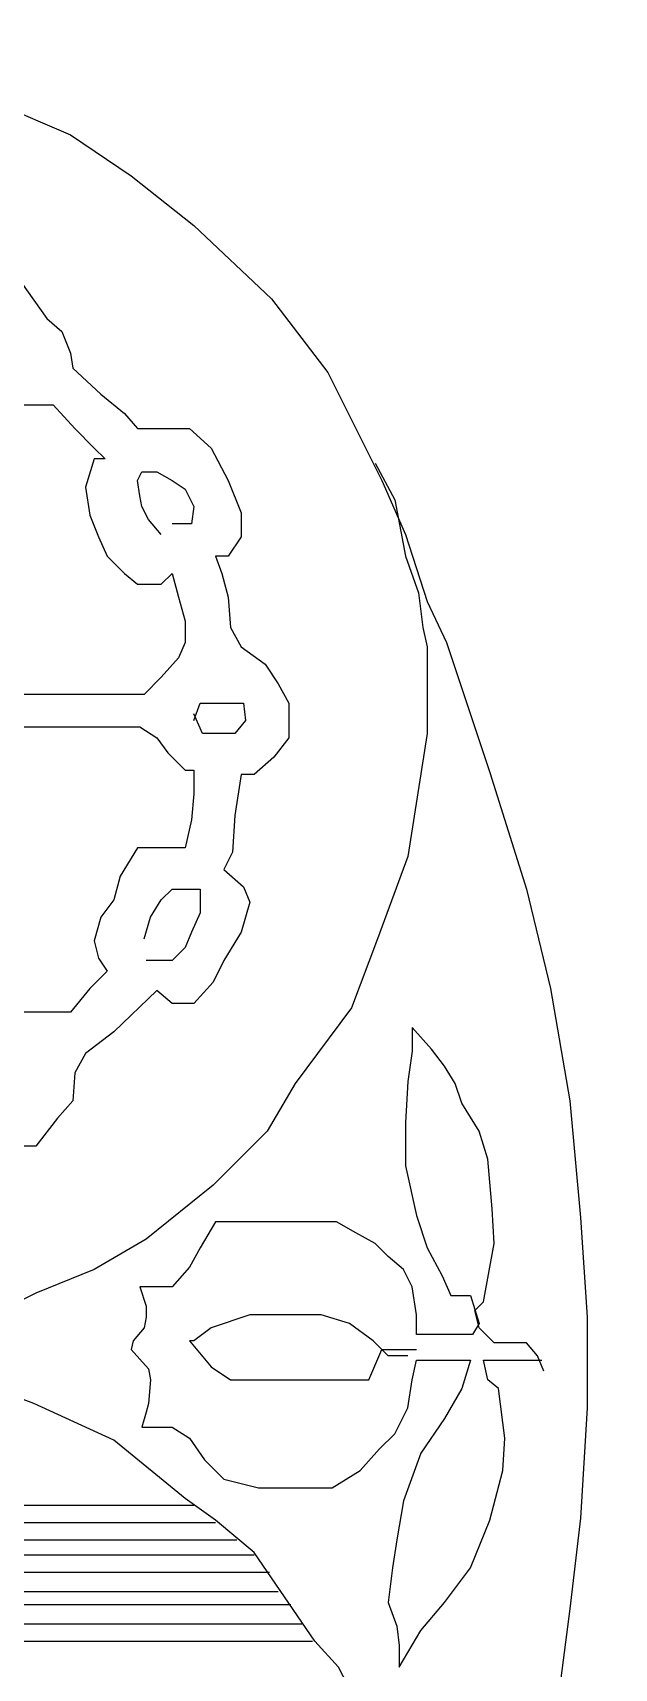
# Model space of a CAD drawing. Extents: x 731654 to 732244, y 4380181 to 4381208.
# Drawn here: x 731697.76 to 731700.45, y 4381040.71 to 4381048.27 of the extents above; entities that cross this region are included whole.
import ezdxf

# ---------------------------------------------------------------- set-up
doc = ezdxf.new("R2010")
doc.units = 0
doc.layers.get('0').update_dxf_attribs({"linetype": 'CONTINUOUS'})

msp = doc.modelspace()

# ---------------------------------------------------------------- linework, layer by layer
at = {"color": 0, "linetype": 'CONTINUOUS'}
for p, q in [((731697.53, 4381047.97), (731697.93, 4381047.8)), ((731697.53, 4381047.97), (731697.93, 4381047.8)), ((731697.93, 4381047.8), (731698.21, 4381047.61)), ((731697.93, 4381047.8), (731698.21, 4381047.61)), ((731698.21, 4381047.61), (731698.5, 4381047.38)), ((731698.21, 4381047.61), (731698.5, 4381047.38)), ((731698.5, 4381047.38), (731698.86, 4381047.04)), ((731698.5, 4381047.38), (731698.86, 4381047.04)), ((731697.7, 4381047.12), (731697.82, 4381046.95)), ((731697.7, 4381047.12), (731697.82, 4381046.95)), ((731698.86, 4381047.04), (731699.12, 4381046.7)), ((731698.86, 4381047.04), (731699.12, 4381046.7)), ((731697.82, 4381046.95), (731697.89, 4381046.89)), ((731697.82, 4381046.95), (731697.89, 4381046.89)), ((731697.89, 4381046.89), (731697.93, 4381046.79)), ((731697.89, 4381046.89), (731697.93, 4381046.79)), ((731697.93, 4381046.79), (731697.94, 4381046.72)), ((731697.93, 4381046.79), (731697.94, 4381046.72)), ((731697.94, 4381046.72), (731698.07, 4381046.6)), ((731697.94, 4381046.72), (731698.07, 4381046.6)), ((731699.12, 4381046.7), (731699.37, 4381046.2)), ((731699.12, 4381046.7), (731699.37, 4381046.2)), ((731698.07, 4381046.6), (731698.18, 4381046.51)), ((731698.07, 4381046.6), (731698.18, 4381046.51)), ((731697.68, 4381046.55), (731697.77, 4381046.55)), ((731697.68, 4381046.55), (731697.77, 4381046.55)), ((731697.77, 4381046.55), (731697.85, 4381046.55)), ((731697.77, 4381046.55), (731697.85, 4381046.55)), ((731697.85, 4381046.55), (731697.95, 4381046.44)), ((731697.85, 4381046.55), (731697.95, 4381046.44)), ((731698.18, 4381046.51), (731698.24, 4381046.44)), ((731698.18, 4381046.51), (731698.24, 4381046.44)), ((731697.95, 4381046.44), (731698.04, 4381046.35)), ((731697.95, 4381046.44), (731698.04, 4381046.35)), ((731698.24, 4381046.44), (731698.29, 4381046.44)), ((731698.24, 4381046.44), (731698.29, 4381046.44)), ((731698.29, 4381046.44), (731698.36, 4381046.44)), ((731698.29, 4381046.44), (731698.36, 4381046.44)), ((731698.36, 4381046.44), (731698.48, 4381046.44)), ((731698.36, 4381046.44), (731698.48, 4381046.44)), ((731698.48, 4381046.44), (731698.58, 4381046.35)), ((731698.48, 4381046.44), (731698.58, 4381046.35)), ((731698.04, 4381046.35), (731698.09, 4381046.3)), ((731698.04, 4381046.35), (731698.09, 4381046.3)), ((731698.58, 4381046.35), (731698.66, 4381046.2)), ((731698.58, 4381046.35), (731698.66, 4381046.2)), ((731698.04, 4381046.3), (731698, 4381046.17)), ((731698.04, 4381046.3), (731698, 4381046.17)), ((731698.09, 4381046.3), (731698.04, 4381046.3)), ((731698.09, 4381046.3), (731698.04, 4381046.3)), ((731699.34, 4381046.28), (731699.43, 4381046.11)), ((731699.34, 4381046.28), (731699.43, 4381046.11)), ((731698.24, 4381046.2), (731698.26, 4381046.24)), ((731698.24, 4381046.2), (731698.26, 4381046.24)), ((731698.25, 4381046.13), (731698.24, 4381046.2)), ((731698.25, 4381046.13), (731698.24, 4381046.2)), ((731698.26, 4381046.24), (731698.33, 4381046.24)), ((731698.26, 4381046.24), (731698.33, 4381046.24)), ((731698.33, 4381046.24), (731698.4, 4381046.2)), ((731698.33, 4381046.24), (731698.4, 4381046.2)), ((731698.4, 4381046.2), (731698.46, 4381046.16)), ((731698.4, 4381046.2), (731698.46, 4381046.16)), ((731698.66, 4381046.2), (731698.72, 4381046.05)), ((731698.66, 4381046.2), (731698.72, 4381046.05)), ((731699.37, 4381046.2), (731699.48, 4381045.95)), ((731699.37, 4381046.2), (731699.48, 4381045.95)), ((731698, 4381046.17), (731698.02, 4381046.04)), ((731698, 4381046.17), (731698.02, 4381046.04)), ((731698.26, 4381046.08), (731698.25, 4381046.13)), ((731698.26, 4381046.08), (731698.25, 4381046.13)), ((731698.46, 4381046.16), (731698.5, 4381046.08)), ((731698.46, 4381046.16), (731698.5, 4381046.08)), ((731699.43, 4381046.11), (731699.48, 4381045.85)), ((731699.43, 4381046.11), (731699.48, 4381045.85)), ((731698.02, 4381046.04), (731698.06, 4381045.94)), ((731698.02, 4381046.04), (731698.06, 4381045.94)), ((731698.29, 4381046.02), (731698.26, 4381046.08)), ((731698.29, 4381046.02), (731698.26, 4381046.08)), ((731698.5, 4381046.08), (731698.49, 4381046)), ((731698.5, 4381046.08), (731698.49, 4381046)), ((731698.72, 4381046.05), (731698.72, 4381045.94)), ((731698.72, 4381046.05), (731698.72, 4381045.94)), ((731698.35, 4381045.95), (731698.29, 4381046.02)), ((731698.35, 4381045.95), (731698.29, 4381046.02)), ((731698.46, 4381046), (731698.4, 4381046)), ((731698.46, 4381046), (731698.4, 4381046)), ((731698.49, 4381046), (731698.46, 4381046)), ((731698.49, 4381046), (731698.46, 4381046)), ((731698.06, 4381045.94), (731698.1, 4381045.85)), ((731698.06, 4381045.94), (731698.1, 4381045.85)), ((731698.72, 4381045.94), (731698.66, 4381045.85)), ((731698.72, 4381045.94), (731698.66, 4381045.85)), ((731699.48, 4381045.95), (731699.58, 4381045.64)), ((731699.48, 4381045.95), (731699.58, 4381045.64)), ((731698.1, 4381045.85), (731698.18, 4381045.77)), ((731698.1, 4381045.85), (731698.18, 4381045.77)), ((731698.66, 4381045.85), (731698.6, 4381045.85)), ((731698.6, 4381045.85), (731698.63, 4381045.77)), ((731698.66, 4381045.85), (731698.6, 4381045.85)), ((731698.6, 4381045.85), (731698.63, 4381045.77)), ((731699.48, 4381045.85), (731699.54, 4381045.68)), ((731699.48, 4381045.85), (731699.54, 4381045.68)), ((731698.18, 4381045.77), (731698.24, 4381045.72)), ((731698.18, 4381045.77), (731698.24, 4381045.72)), ((731698.35, 4381045.72), (731698.4, 4381045.77)), ((731698.35, 4381045.72), (731698.4, 4381045.77)), ((731698.4, 4381045.77), (731698.43, 4381045.66)), ((731698.4, 4381045.77), (731698.43, 4381045.66)), ((731698.63, 4381045.77), (731698.66, 4381045.66)), ((731698.63, 4381045.77), (731698.66, 4381045.66)), ((731698.24, 4381045.72), (731698.29, 4381045.72)), ((731698.24, 4381045.72), (731698.29, 4381045.72)), ((731698.29, 4381045.72), (731698.35, 4381045.72)), ((731698.29, 4381045.72), (731698.35, 4381045.72)), ((731698.43, 4381045.66), (731698.46, 4381045.55)), ((731698.43, 4381045.66), (731698.46, 4381045.55)), ((731698.66, 4381045.66), (731698.67, 4381045.52)), ((731698.66, 4381045.66), (731698.67, 4381045.52)), ((731699.54, 4381045.68), (731699.56, 4381045.52)), ((731699.54, 4381045.68), (731699.56, 4381045.52)), ((731699.58, 4381045.64), (731699.67, 4381045.45)), ((731699.58, 4381045.64), (731699.67, 4381045.45)), ((731698.46, 4381045.55), (731698.46, 4381045.45)), ((731698.46, 4381045.55), (731698.46, 4381045.45)), ((731698.67, 4381045.52), (731698.72, 4381045.43)), ((731698.67, 4381045.52), (731698.72, 4381045.43)), ((731699.56, 4381045.52), (731699.58, 4381045.43)), ((731699.56, 4381045.52), (731699.58, 4381045.43)), ((731698.46, 4381045.45), (731698.43, 4381045.38)), ((731698.46, 4381045.45), (731698.43, 4381045.38)), ((731698.72, 4381045.43), (731698.83, 4381045.35)), ((731698.72, 4381045.43), (731698.83, 4381045.35)), ((731699.58, 4381045.43), (731699.58, 4381045.03)), ((731699.58, 4381045.43), (731699.58, 4381045.03)), ((731699.67, 4381045.45), (731699.87, 4381044.85)), ((731699.67, 4381045.45), (731699.87, 4381044.85)), ((731698.43, 4381045.38), (731698.35, 4381045.29)), ((731698.43, 4381045.38), (731698.35, 4381045.29)), ((731698.83, 4381045.35), (731698.89, 4381045.26)), ((731698.83, 4381045.35), (731698.89, 4381045.26)), ((731698.35, 4381045.29), (731698.27, 4381045.21)), ((731698.35, 4381045.29), (731698.27, 4381045.21)), ((731697.79, 4381045.21), (731697.69, 4381045.21)), ((731697.79, 4381045.21), (731697.69, 4381045.21)), ((731697.96, 4381045.21), (731697.79, 4381045.21)), ((731697.96, 4381045.21), (731697.79, 4381045.21)), ((731698.13, 4381045.21), (731697.96, 4381045.21)), ((731698.13, 4381045.21), (731697.96, 4381045.21)), ((731698.27, 4381045.21), (731698.13, 4381045.21)), ((731698.27, 4381045.21), (731698.13, 4381045.21)), ((731698.89, 4381045.26), (731698.94, 4381045.17)), ((731698.89, 4381045.26), (731698.94, 4381045.17)), ((731698.5, 4381045.09), (731698.53, 4381045.17)), ((731698.5, 4381045.09), (731698.53, 4381045.17)), ((731698.53, 4381045.17), (731698.58, 4381045.17)), ((731698.53, 4381045.17), (731698.58, 4381045.17)), ((731698.58, 4381045.17), (731698.66, 4381045.17)), ((731698.58, 4381045.17), (731698.66, 4381045.17)), ((731698.66, 4381045.17), (731698.73, 4381045.17)), ((731698.66, 4381045.17), (731698.73, 4381045.17)), ((731698.73, 4381045.17), (731698.74, 4381045.09)), ((731698.73, 4381045.17), (731698.74, 4381045.09)), ((731698.94, 4381045.17), (731698.94, 4381045.01)), ((731698.94, 4381045.17), (731698.94, 4381045.01)), ((731697.69, 4381045.06), (731697.79, 4381045.06)), ((731697.69, 4381045.06), (731697.79, 4381045.06)), ((731697.79, 4381045.06), (731697.97, 4381045.06)), ((731697.79, 4381045.06), (731697.97, 4381045.06)), ((731697.97, 4381045.06), (731698.15, 4381045.06)), ((731697.97, 4381045.06), (731698.15, 4381045.06)), ((731698.15, 4381045.06), (731698.25, 4381045.06)), ((731698.15, 4381045.06), (731698.25, 4381045.06)), ((731698.25, 4381045.06), (731698.33, 4381045.01)), ((731698.25, 4381045.06), (731698.33, 4381045.01)), ((731698.54, 4381045.03), (731698.5, 4381045.12)), ((731698.54, 4381045.03), (731698.5, 4381045.12)), ((731698.74, 4381045.09), (731698.69, 4381045.03)), ((731698.74, 4381045.09), (731698.69, 4381045.03)), ((731698.33, 4381045.01), (731698.38, 4381044.94)), ((731698.33, 4381045.01), (731698.38, 4381044.94)), ((731698.58, 4381045.03), (731698.54, 4381045.03)), ((731698.58, 4381045.03), (731698.54, 4381045.03)), ((731698.64, 4381045.03), (731698.58, 4381045.03)), ((731698.64, 4381045.03), (731698.58, 4381045.03)), ((731698.69, 4381045.03), (731698.64, 4381045.03)), ((731698.69, 4381045.03), (731698.64, 4381045.03)), ((731698.94, 4381045.01), (731698.87, 4381044.92)), ((731698.94, 4381045.01), (731698.87, 4381044.92)), ((731699.58, 4381045.03), (731699.49, 4381044.46)), ((731699.58, 4381045.03), (731699.49, 4381044.46)), ((731698.38, 4381044.94), (731698.46, 4381044.86)), ((731698.38, 4381044.94), (731698.46, 4381044.86)), ((731698.87, 4381044.92), (731698.78, 4381044.84)), ((731698.87, 4381044.92), (731698.78, 4381044.84)), ((731698.46, 4381044.86), (731698.5, 4381044.86)), ((731698.46, 4381044.86), (731698.5, 4381044.86)), ((731698.5, 4381044.86), (731698.5, 4381044.75)), ((731698.5, 4381044.86), (731698.5, 4381044.75)), ((731698.72, 4381044.84), (731698.69, 4381044.65)), ((731698.72, 4381044.84), (731698.69, 4381044.65)), ((731698.78, 4381044.84), (731698.72, 4381044.84)), ((731698.78, 4381044.84), (731698.72, 4381044.84)), ((731699.87, 4381044.85), (731700.04, 4381044.31)), ((731699.87, 4381044.85), (731700.04, 4381044.31)), ((731698.5, 4381044.75), (731698.49, 4381044.63)), ((731698.5, 4381044.75), (731698.49, 4381044.63)), ((731698.49, 4381044.63), (731698.46, 4381044.5)), ((731698.49, 4381044.63), (731698.46, 4381044.5)), ((731698.69, 4381044.65), (731698.68, 4381044.48)), ((731698.69, 4381044.65), (731698.68, 4381044.48)), ((731698.24, 4381044.5), (731698.16, 4381044.37)), ((731698.24, 4381044.5), (731698.16, 4381044.37)), ((731698.33, 4381044.5), (731698.24, 4381044.5)), ((731698.33, 4381044.5), (731698.24, 4381044.5)), ((731698.4, 4381044.5), (731698.33, 4381044.5)), ((731698.4, 4381044.5), (731698.33, 4381044.5)), ((731698.46, 4381044.5), (731698.4, 4381044.5)), ((731698.46, 4381044.5), (731698.4, 4381044.5)), ((731698.68, 4381044.48), (731698.64, 4381044.4)), ((731698.68, 4381044.48), (731698.64, 4381044.4)), ((731699.49, 4381044.46), (731699.35, 4381044.08)), ((731699.49, 4381044.46), (731699.35, 4381044.08)), ((731698.16, 4381044.37), (731698.13, 4381044.26)), ((731698.16, 4381044.37), (731698.13, 4381044.26)), ((731698.64, 4381044.4), (731698.73, 4381044.32)), ((731698.64, 4381044.4), (731698.73, 4381044.32)), ((731698.35, 4381044.26), (731698.4, 4381044.31)), ((731698.35, 4381044.26), (731698.4, 4381044.31)), ((731698.4, 4381044.31), (731698.47, 4381044.31)), ((731698.4, 4381044.31), (731698.47, 4381044.31)), ((731698.47, 4381044.31), (731698.53, 4381044.31)), ((731698.47, 4381044.31), (731698.53, 4381044.31)), ((731698.53, 4381044.31), (731698.53, 4381044.2)), ((731698.53, 4381044.31), (731698.53, 4381044.2)), ((731698.73, 4381044.32), (731698.76, 4381044.25)), ((731698.73, 4381044.32), (731698.76, 4381044.25)), ((731700.04, 4381044.31), (731700.15, 4381043.85)), ((731700.04, 4381044.31), (731700.15, 4381043.85)), ((731698.13, 4381044.26), (731698.07, 4381044.18)), ((731698.13, 4381044.26), (731698.07, 4381044.18)), ((731698.3, 4381044.18), (731698.35, 4381044.26)), ((731698.3, 4381044.18), (731698.35, 4381044.26)), ((731698.76, 4381044.25), (731698.72, 4381044.11)), ((731698.76, 4381044.25), (731698.72, 4381044.11)), ((731698.07, 4381044.18), (731698.04, 4381044.07)), ((731698.07, 4381044.18), (731698.04, 4381044.07)), ((731698.27, 4381044.08), (731698.3, 4381044.18)), ((731698.27, 4381044.08), (731698.3, 4381044.18)), ((731698.53, 4381044.2), (731698.49, 4381044.11)), ((731698.53, 4381044.2), (731698.49, 4381044.11)), ((731698.04, 4381044.07), (731698.06, 4381043.99)), ((731698.04, 4381044.07), (731698.06, 4381043.99)), ((731698.49, 4381044.11), (731698.46, 4381044.04)), ((731698.49, 4381044.11), (731698.46, 4381044.04)), ((731698.72, 4381044.11), (731698.64, 4381043.98)), ((731698.72, 4381044.11), (731698.64, 4381043.98)), ((731699.35, 4381044.08), (731699.23, 4381043.76)), ((731699.35, 4381044.08), (731699.23, 4381043.76)), ((731698.06, 4381043.99), (731698.1, 4381043.93)), ((731698.06, 4381043.99), (731698.1, 4381043.93)), ((731698.46, 4381044.04), (731698.4, 4381043.98)), ((731698.46, 4381044.04), (731698.4, 4381043.98)), ((731698.1, 4381043.93), (731698.02, 4381043.85)), ((731698.1, 4381043.93), (731698.02, 4381043.85)), ((731698.3, 4381043.98), (731698.28, 4381043.98)), ((731698.3, 4381043.98), (731698.28, 4381043.98)), ((731698.35, 4381043.98), (731698.3, 4381043.98)), ((731698.35, 4381043.98), (731698.3, 4381043.98)), ((731698.4, 4381043.98), (731698.35, 4381043.98)), ((731698.4, 4381043.98), (731698.35, 4381043.98)), ((731698.64, 4381043.98), (731698.59, 4381043.88)), ((731698.64, 4381043.98), (731698.59, 4381043.88)), ((731698.02, 4381043.85), (731697.93, 4381043.74)), ((731698.02, 4381043.85), (731697.93, 4381043.74)), ((731698.33, 4381043.84), (731698.13, 4381043.65)), ((731698.33, 4381043.84), (731698.13, 4381043.65)), ((731698.4, 4381043.78), (731698.33, 4381043.84)), ((731698.4, 4381043.78), (731698.33, 4381043.84)), ((731698.59, 4381043.88), (731698.5, 4381043.78)), ((731698.59, 4381043.88), (731698.5, 4381043.78)), ((731700.15, 4381043.85), (731700.24, 4381043.33)), ((731700.15, 4381043.85), (731700.24, 4381043.33)), ((731698.43, 4381043.78), (731698.4, 4381043.78)), ((731698.43, 4381043.78), (731698.4, 4381043.78)), ((731698.5, 4381043.78), (731698.43, 4381043.78)), ((731698.5, 4381043.78), (731698.43, 4381043.78)), ((731699.23, 4381043.76), (731698.97, 4381043.41)), ((731699.23, 4381043.76), (731698.97, 4381043.41)), ((731697.85, 4381043.74), (731697.69, 4381043.74)), ((731697.85, 4381043.74), (731697.69, 4381043.74)), ((731697.93, 4381043.74), (731697.85, 4381043.74)), ((731697.93, 4381043.74), (731697.85, 4381043.74)), ((731698.13, 4381043.65), (731698, 4381043.55)), ((731698.13, 4381043.65), (731698, 4381043.55)), ((731699.6, 4381043.57), (731699.51, 4381043.67)), ((731699.51, 4381043.67), (731699.51, 4381043.56)), ((731699.6, 4381043.57), (731699.51, 4381043.67)), ((731699.51, 4381043.67), (731699.51, 4381043.56)), ((731698, 4381043.55), (731697.95, 4381043.46)), ((731698, 4381043.55), (731697.95, 4381043.46)), ((731699.51, 4381043.56), (731699.49, 4381043.42)), ((731699.51, 4381043.56), (731699.49, 4381043.42)), ((731699.66, 4381043.49), (731699.6, 4381043.57)), ((731699.66, 4381043.49), (731699.6, 4381043.57)), ((731697.95, 4381043.46), (731697.94, 4381043.33)), ((731697.95, 4381043.46), (731697.94, 4381043.33)), ((731699.71, 4381043.41), (731699.66, 4381043.49)), ((731699.71, 4381043.41), (731699.66, 4381043.49)), ((731698.97, 4381043.41), (731698.84, 4381043.19)), ((731698.97, 4381043.41), (731698.84, 4381043.19)), ((731699.49, 4381043.42), (731699.48, 4381043.23)), ((731699.49, 4381043.42), (731699.48, 4381043.23)), ((731699.74, 4381043.32), (731699.71, 4381043.41)), ((731699.74, 4381043.32), (731699.71, 4381043.41)), ((731697.94, 4381043.33), (731697.87, 4381043.25)), ((731697.94, 4381043.33), (731697.87, 4381043.25)), ((731699.82, 4381043.19), (731699.74, 4381043.32)), ((731699.82, 4381043.19), (731699.74, 4381043.32)), ((731700.24, 4381043.33), (731700.29, 4381042.79)), ((731700.24, 4381043.33), (731700.29, 4381042.79)), ((731697.87, 4381043.25), (731697.77, 4381043.12)), ((731697.87, 4381043.25), (731697.77, 4381043.12)), ((731699.48, 4381043.23), (731699.48, 4381043.03)), ((731699.48, 4381043.23), (731699.48, 4381043.03)), ((731698.84, 4381043.19), (731698.59, 4381042.94)), ((731698.84, 4381043.19), (731698.59, 4381042.94)), ((731699.86, 4381043.06), (731699.82, 4381043.19)), ((731699.86, 4381043.06), (731699.82, 4381043.19)), ((731697.77, 4381043.12), (731697.68, 4381043.12)), ((731697.77, 4381043.12), (731697.68, 4381043.12)), ((731699.48, 4381043.03), (731699.53, 4381042.8)), ((731699.48, 4381043.03), (731699.53, 4381042.8)), ((731699.88, 4381042.83), (731699.86, 4381043.06)), ((731699.88, 4381042.83), (731699.86, 4381043.06)), ((731698.59, 4381042.94), (731698.28, 4381042.69)), ((731698.59, 4381042.94), (731698.28, 4381042.69)), ((731699.53, 4381042.8), (731699.58, 4381042.65)), ((731699.53, 4381042.8), (731699.58, 4381042.65)), ((731699.89, 4381042.67), (731699.88, 4381042.83)), ((731699.89, 4381042.67), (731699.88, 4381042.83)), ((731700.29, 4381042.79), (731700.32, 4381042.33)), ((731700.29, 4381042.79), (731700.32, 4381042.33)), ((731698.6, 4381042.77), (731698.53, 4381042.65)), ((731698.6, 4381042.77), (731698.53, 4381042.65)), ((731698.68, 4381042.77), (731698.6, 4381042.77)), ((731698.68, 4381042.77), (731698.6, 4381042.77)), ((731698.8, 4381042.77), (731698.68, 4381042.77)), ((731698.8, 4381042.77), (731698.68, 4381042.77)), ((731698.96, 4381042.77), (731698.8, 4381042.77)), ((731698.96, 4381042.77), (731698.8, 4381042.77)), ((731699.16, 4381042.77), (731698.96, 4381042.77)), ((731699.16, 4381042.77), (731698.96, 4381042.77)), ((731699.25, 4381042.72), (731699.16, 4381042.77)), ((731699.25, 4381042.72), (731699.16, 4381042.77)), ((731699.34, 4381042.67), (731699.25, 4381042.72)), ((731699.34, 4381042.67), (731699.25, 4381042.72)), ((731698.28, 4381042.69), (731698.04, 4381042.55)), ((731698.28, 4381042.69), (731698.04, 4381042.55)), ((731698.53, 4381042.65), (731698.48, 4381042.56)), ((731698.53, 4381042.65), (731698.48, 4381042.56)), ((731699.4, 4381042.61), (731699.34, 4381042.67)), ((731699.4, 4381042.61), (731699.34, 4381042.67)), ((731699.58, 4381042.65), (731699.65, 4381042.52)), ((731699.58, 4381042.65), (731699.65, 4381042.52)), ((731699.84, 4381042.4), (731699.89, 4381042.67)), ((731699.84, 4381042.4), (731699.89, 4381042.67)), ((731698.04, 4381042.55), (731697.77, 4381042.44)), ((731698.04, 4381042.55), (731697.77, 4381042.44)), ((731698.48, 4381042.56), (731698.4, 4381042.47)), ((731698.48, 4381042.56), (731698.4, 4381042.47)), ((731699.47, 4381042.55), (731699.4, 4381042.61)), ((731699.47, 4381042.55), (731699.4, 4381042.61)), ((731699.51, 4381042.47), (731699.47, 4381042.55)), ((731699.51, 4381042.47), (731699.47, 4381042.55)), ((731699.65, 4381042.52), (731699.69, 4381042.43)), ((731699.65, 4381042.52), (731699.69, 4381042.43)), ((731697.77, 4381042.44), (731697.57, 4381042.34)), ((731697.77, 4381042.44), (731697.57, 4381042.34)), ((731698.3, 4381042.47), (731698.25, 4381042.47)), ((731698.25, 4381042.47), (731698.28, 4381042.38)), ((731698.3, 4381042.47), (731698.25, 4381042.47)), ((731698.25, 4381042.47), (731698.28, 4381042.38)), ((731698.35, 4381042.47), (731698.3, 4381042.47)), ((731698.35, 4381042.47), (731698.3, 4381042.47)), ((731698.4, 4381042.47), (731698.35, 4381042.47)), ((731698.4, 4381042.47), (731698.35, 4381042.47)), ((731699.53, 4381042.34), (731699.51, 4381042.47)), ((731699.53, 4381042.34), (731699.51, 4381042.47)), ((731699.69, 4381042.43), (731699.78, 4381042.43)), ((731699.69, 4381042.43), (731699.78, 4381042.43)), ((731699.78, 4381042.43), (731699.82, 4381042.3)), ((731699.78, 4381042.43), (731699.82, 4381042.3)), ((731699.8, 4381042.36), (731699.84, 4381042.4)), ((731699.8, 4381042.36), (731699.84, 4381042.4)), ((731698.28, 4381042.33), (731698.27, 4381042.28)), ((731698.28, 4381042.33), (731698.27, 4381042.28)), ((731698.28, 4381042.38), (731698.28, 4381042.33)), ((731698.28, 4381042.38), (731698.28, 4381042.33)), ((731698.76, 4381042.34), (731698.58, 4381042.28)), ((731698.76, 4381042.34), (731698.58, 4381042.28)), ((731698.86, 4381042.34), (731698.76, 4381042.34)), ((731698.86, 4381042.34), (731698.76, 4381042.34)), ((731698.94, 4381042.34), (731698.86, 4381042.34)), ((731698.94, 4381042.34), (731698.86, 4381042.34)), ((731699.09, 4381042.34), (731698.94, 4381042.34)), ((731699.09, 4381042.34), (731698.94, 4381042.34)), ((731699.22, 4381042.3), (731699.09, 4381042.34)), ((731699.22, 4381042.3), (731699.09, 4381042.34)), ((731699.53, 4381042.25), (731699.53, 4381042.34)), ((731699.53, 4381042.25), (731699.53, 4381042.34)), ((731699.82, 4381042.28), (731699.8, 4381042.36)), ((731699.82, 4381042.28), (731699.8, 4381042.36)), ((731700.32, 4381042.33), (731700.32, 4381041.91)), ((731700.32, 4381042.33), (731700.32, 4381041.91)), ((731698.27, 4381042.28), (731698.22, 4381042.22)), ((731698.27, 4381042.28), (731698.22, 4381042.22)), ((731698.58, 4381042.28), (731698.5, 4381042.22)), ((731698.58, 4381042.28), (731698.5, 4381042.22)), ((731699.33, 4381042.22), (731699.22, 4381042.3)), ((731699.33, 4381042.22), (731699.22, 4381042.3)), ((731699.57, 4381042.25), (731699.53, 4381042.25)), ((731699.57, 4381042.25), (731699.53, 4381042.25)), ((731699.64, 4381042.25), (731699.57, 4381042.25)), ((731699.64, 4381042.25), (731699.57, 4381042.25)), ((731699.73, 4381042.25), (731699.64, 4381042.25)), ((731699.73, 4381042.25), (731699.64, 4381042.25)), ((731699.79, 4381042.25), (731699.73, 4381042.25)), ((731699.79, 4381042.25), (731699.73, 4381042.25)), ((731699.82, 4381042.3), (731699.79, 4381042.25)), ((731699.82, 4381042.3), (731699.79, 4381042.25)), ((731699.89, 4381042.21), (731699.82, 4381042.28)), ((731699.89, 4381042.21), (731699.82, 4381042.28)), ((731698.22, 4381042.22), (731698.21, 4381042.18)), ((731698.22, 4381042.22), (731698.21, 4381042.18)), ((731698.21, 4381042.18), (731698.29, 4381042.09)), ((731698.21, 4381042.18), (731698.29, 4381042.09)), ((731698.5, 4381042.22), (731698.48, 4381042.22)), ((731698.48, 4381042.22), (731698.58, 4381042.1)), ((731698.5, 4381042.22), (731698.48, 4381042.22)), ((731698.48, 4381042.22), (731698.58, 4381042.1)), ((731699.31, 4381042.04), (731699.37, 4381042.18)), ((731699.31, 4381042.04), (731699.37, 4381042.18)), ((731699.4, 4381042.15), (731699.33, 4381042.22)), ((731699.4, 4381042.15), (731699.33, 4381042.22)), ((731699.37, 4381042.18), (731699.47, 4381042.18)), ((731699.37, 4381042.18), (731699.47, 4381042.18)), ((731699.47, 4381042.18), (731699.53, 4381042.18)), ((731699.47, 4381042.18), (731699.53, 4381042.18)), ((731699.97, 4381042.21), (731699.89, 4381042.21)), ((731699.97, 4381042.21), (731699.89, 4381042.21)), ((731700.04, 4381042.21), (731699.97, 4381042.21)), ((731700.04, 4381042.21), (731699.97, 4381042.21)), ((731700.09, 4381042.15), (731700.04, 4381042.21)), ((731700.09, 4381042.15), (731700.04, 4381042.21)), ((731698.58, 4381042.1), (731698.67, 4381042.04)), ((731698.58, 4381042.1), (731698.67, 4381042.04)), ((731699.49, 4381042.15), (731699.4, 4381042.15)), ((731699.49, 4381042.15), (731699.4, 4381042.15)), ((731699.51, 4381042.04), (731699.53, 4381042.13)), ((731699.51, 4381042.04), (731699.53, 4381042.13)), ((731699.53, 4381042.13), (731699.63, 4381042.13)), ((731699.53, 4381042.13), (731699.63, 4381042.13)), ((731699.63, 4381042.13), (731699.71, 4381042.13)), ((731699.63, 4381042.13), (731699.71, 4381042.13)), ((731699.71, 4381042.13), (731699.78, 4381042.13)), ((731699.71, 4381042.13), (731699.78, 4381042.13)), ((731699.78, 4381042.13), (731699.74, 4381042)), ((731699.78, 4381042.13), (731699.74, 4381042)), ((731699.86, 4381042.04), (731699.84, 4381042.13)), ((731699.84, 4381042.13), (731699.94, 4381042.13)), ((731699.86, 4381042.04), (731699.84, 4381042.13)), ((731699.84, 4381042.13), (731699.94, 4381042.13)), ((731699.94, 4381042.13), (731700.02, 4381042.13)), ((731699.94, 4381042.13), (731700.02, 4381042.13)), ((731700.02, 4381042.13), (731700.11, 4381042.13)), ((731700.02, 4381042.13), (731700.11, 4381042.13)), ((731700.12, 4381042.08), (731700.09, 4381042.15)), ((731700.12, 4381042.08), (731700.09, 4381042.15)), ((731697.76, 4381041.93), (731697.36, 4381042.08)), ((731697.76, 4381041.93), (731697.36, 4381042.08)), ((731698.29, 4381042.09), (731698.3, 4381042.04)), ((731698.29, 4381042.09), (731698.3, 4381042.04)), ((731698.3, 4381042.04), (731698.29, 4381041.93)), ((731698.3, 4381042.04), (731698.29, 4381041.93)), ((731698.67, 4381042.04), (731698.79, 4381042.04)), ((731698.67, 4381042.04), (731698.79, 4381042.04)), ((731698.79, 4381042.04), (731698.92, 4381042.04)), ((731698.79, 4381042.04), (731698.92, 4381042.04)), ((731698.92, 4381042.04), (731699.04, 4381042.04)), ((731698.92, 4381042.04), (731699.04, 4381042.04)), ((731699.04, 4381042.04), (731699.14, 4381042.04)), ((731699.04, 4381042.04), (731699.14, 4381042.04)), ((731699.14, 4381042.04), (731699.23, 4381042.04)), ((731699.14, 4381042.04), (731699.23, 4381042.04)), ((731699.23, 4381042.04), (731699.31, 4381042.04)), ((731699.23, 4381042.04), (731699.31, 4381042.04)), ((731699.49, 4381041.91), (731699.51, 4381042.04)), ((731699.49, 4381041.91), (731699.51, 4381042.04)), ((731699.91, 4381042), (731699.86, 4381042.04)), ((731699.91, 4381042), (731699.86, 4381042.04)), ((731699.74, 4381042), (731699.66, 4381041.86)), ((731699.74, 4381042), (731699.66, 4381041.86)), ((731699.94, 4381041.77), (731699.91, 4381042)), ((731699.94, 4381041.77), (731699.91, 4381042)), ((731698.13, 4381041.76), (731697.76, 4381041.93)), ((731698.13, 4381041.76), (731697.76, 4381041.93)), ((731698.28, 4381041.89), (731698.26, 4381041.82)), ((731698.28, 4381041.89), (731698.26, 4381041.82)), ((731698.29, 4381041.93), (731698.28, 4381041.89)), ((731698.29, 4381041.93), (731698.28, 4381041.89)), ((731699.43, 4381041.79), (731699.49, 4381041.91)), ((731699.43, 4381041.79), (731699.49, 4381041.91)), ((731700.32, 4381041.91), (731700.29, 4381041.4)), ((731700.32, 4381041.91), (731700.29, 4381041.4)), ((731698.26, 4381041.82), (731698.35, 4381041.82)), ((731698.26, 4381041.82), (731698.35, 4381041.82)), ((731698.35, 4381041.82), (731698.4, 4381041.82)), ((731698.35, 4381041.82), (731698.4, 4381041.82)), ((731698.4, 4381041.82), (731698.48, 4381041.77)), ((731698.4, 4381041.82), (731698.48, 4381041.77)), ((731699.66, 4381041.86), (731699.55, 4381041.7)), ((731699.66, 4381041.86), (731699.55, 4381041.7)), ((731698.46, 4381041.49), (731698.13, 4381041.76)), ((731698.46, 4381041.49), (731698.13, 4381041.76)), ((731698.48, 4381041.77), (731698.55, 4381041.67)), ((731698.48, 4381041.77), (731698.55, 4381041.67)), ((731699.27, 4381041.62), (731699.36, 4381041.72)), ((731699.27, 4381041.62), (731699.36, 4381041.72)), ((731699.36, 4381041.72), (731699.43, 4381041.79)), ((731699.36, 4381041.72), (731699.43, 4381041.79)), ((731699.93, 4381041.62), (731699.94, 4381041.77)), ((731699.93, 4381041.62), (731699.94, 4381041.77)), ((731698.55, 4381041.67), (731698.64, 4381041.58)), ((731698.55, 4381041.67), (731698.64, 4381041.58)), ((731699.55, 4381041.7), (731699.47, 4381041.48)), ((731699.55, 4381041.7), (731699.47, 4381041.48)), ((731698.64, 4381041.58), (731698.8, 4381041.54)), ((731698.64, 4381041.58), (731698.8, 4381041.54)), ((731699.14, 4381041.54), (731699.27, 4381041.62)), ((731699.14, 4381041.54), (731699.27, 4381041.62)), ((731699.87, 4381041.39), (731699.93, 4381041.62)), ((731699.87, 4381041.39), (731699.93, 4381041.62)), ((731698.6, 4381041.39), (731698.46, 4381041.49)), ((731698.6, 4381041.39), (731698.46, 4381041.49)), ((731698.8, 4381041.54), (731698.96, 4381041.54)), ((731698.8, 4381041.54), (731698.96, 4381041.54)), ((731698.96, 4381041.54), (731699.14, 4381041.54)), ((731698.96, 4381041.54), (731699.14, 4381041.54)), ((731697.49, 4381041.46), (731698.33, 4381041.46)), ((731697.49, 4381041.46), (731698.33, 4381041.46)), ((731698.33, 4381041.46), (731698.5, 4381041.46)), ((731698.33, 4381041.46), (731698.5, 4381041.46)), ((731699.47, 4381041.48), (731699.44, 4381041.3)), ((731699.47, 4381041.48), (731699.44, 4381041.3)), ((731697.53, 4381041.38), (731698.6, 4381041.38)), ((731697.53, 4381041.38), (731698.6, 4381041.38)), ((731698.78, 4381041.24), (731698.6, 4381041.39)), ((731698.78, 4381041.24), (731698.6, 4381041.39)), ((731699.78, 4381041.17), (731699.87, 4381041.39)), ((731699.78, 4381041.17), (731699.87, 4381041.39)), ((731700.29, 4381041.4), (731700.24, 4381040.98)), ((731700.29, 4381041.4), (731700.24, 4381040.98)), ((731697.53, 4381041.3), (731698.7, 4381041.3)), ((731697.53, 4381041.3), (731698.7, 4381041.3)), ((731699.44, 4381041.3), (731699.42, 4381041.17)), ((731699.44, 4381041.3), (731699.42, 4381041.17)), ((731697.53, 4381041.23), (731698.78, 4381041.23)), ((731697.53, 4381041.23), (731698.78, 4381041.23)), ((731699.06, 4381040.83), (731698.78, 4381041.24)), ((731699.06, 4381040.83), (731698.78, 4381041.24)), ((731697.53, 4381041.15), (731698.85, 4381041.15)), ((731697.53, 4381041.15), (731698.85, 4381041.15)), ((731699.42, 4381041.17), (731699.4, 4381041.01)), ((731699.42, 4381041.17), (731699.4, 4381041.01)), ((731699.66, 4381041.01), (731699.78, 4381041.17)), ((731699.66, 4381041.01), (731699.78, 4381041.17)), ((731697.53, 4381041.06), (731698.89, 4381041.06)), ((731697.53, 4381041.06), (731698.89, 4381041.06)), ((731697.53, 4381041), (731698.95, 4381041)), ((731697.53, 4381041), (731698.95, 4381041)), ((731699.4, 4381041.01), (731699.44, 4381040.9)), ((731699.4, 4381041.01), (731699.44, 4381040.9)), ((731699.55, 4381040.88), (731699.66, 4381041.01)), ((731699.55, 4381040.88), (731699.66, 4381041.01)), ((731700.24, 4381040.98), (731700.16, 4381040.36)), ((731700.24, 4381040.98), (731700.16, 4381040.36)), ((731697.53, 4381040.91), (731699, 4381040.91)), ((731697.53, 4381040.91), (731699, 4381040.91)), ((731699.44, 4381040.9), (731699.45, 4381040.81)), ((731699.44, 4381040.9), (731699.45, 4381040.81)), ((731697.53, 4381040.83), (731699.05, 4381040.83)), ((731697.53, 4381040.83), (731699.05, 4381040.83)), ((731699.17, 4381040.71), (731699.06, 4381040.83)), ((731699.17, 4381040.71), (731699.06, 4381040.83)), ((731699.45, 4381040.71), (731699.55, 4381040.88)), ((731699.45, 4381040.71), (731699.55, 4381040.88)), ((731699.45, 4381040.81), (731699.45, 4381040.71)), ((731699.45, 4381040.81), (731699.45, 4381040.71)), ((731699.28, 4381040.5), (731699.17, 4381040.71)), ((731699.28, 4381040.5), (731699.17, 4381040.71))]:
    msp.add_line(p, q, dxfattribs=at)

# ---------------------------------------------------------------- meshes
mesh = msp.add_polyface(dxfattribs=at)
corners = [(731962.5, 4380181), (731654.5, 4381207.5), (732244, 4380181), (732244, 4381207.5), (731654.5, 4380181)]
mesh.append_faces([[corners[k] for k in face] for face in [(0, 1, 4), (1, 0, 2, 3)]], dxfattribs={"vtx0": -1, "color": 0})
mesh = msp.add_polyface(dxfattribs=at)
corners = [(731945.58, 4381021), (731945.58, 4381201.5), (731664.5, 4381201.5), (731664.5, 4381021)]
mesh.append_faces([[corners[k] for k in face] for face in [(0, 1, 2, 3)]], dxfattribs={"color": 0})

doc.saveas('drawing.dxf')
